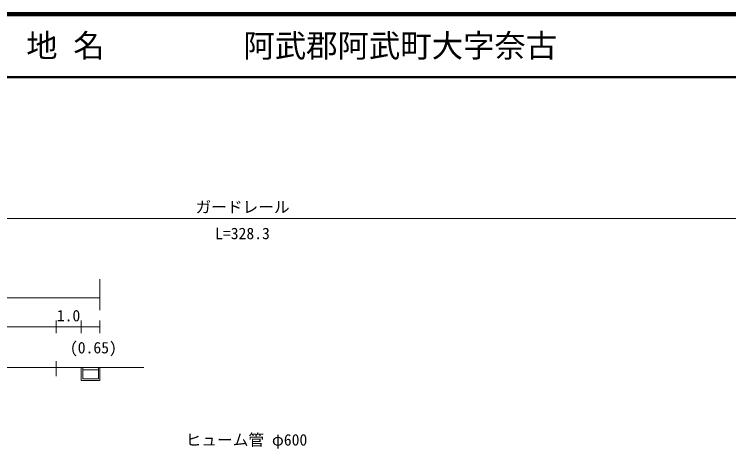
# Model space of a CAD drawing. Units: millimetres, scale not verified. Extents: x 40000 to 680000, y 20000 to 380000.
# Drawn here: x 368476 to 482380, y 310781 to 380000 of the extents above; entities that cross this region are included whole.
import ezdxf
from ezdxf.enums import TextEntityAlignment as Align

# ---------------------------------------------------------------- set-up
doc = ezdxf.new("R2010")
doc.units = ezdxf.units.MM
doc.header["$LTSCALE"] = 1000
for name, color, linetype, lineweight in [('M-TTL', 7, 'Continuous', 13), ('M-TTL-LINE', 7, 'Continuous', 13), ('M-TTL-TXT', 2, 'Continuous', 13)]:
    doc.layers.add(name, color=color, linetype=linetype, lineweight=lineweight)
doc.styles.add('ＭＳ ゴシック', font='')
doc.styles.get('ＭＳ ゴシック').set_extended_font_data('MS Gothic')

msp = doc.modelspace()

# ---------------------------------------------------------------- linework, layer by layer
at = {"layer": 'M-TTL', "color": 2, "lineweight": 140}
msp.add_line((680000, 380000), (40000, 380000), dxfattribs=at)
at = {"layer": 'M-TTL'}
for p, q in [((244308, 347474), (565126, 347474)), ((382130, 332843), (382128, 337800)), ((337129, 334833), (382129, 334833)), ((375131, 329173), (375130, 331194)), ((379131, 329174), (379130, 331195)), ((382131, 329175), (382130, 331196)), ((358110, 330176), (375130, 330176)), ((375130, 330176), (379130, 330176)), ((379130, 330176), (382130, 330176)), ((375156, 322314), (375156, 324709)), ((383632, 323703), (335640, 323703)), ((379156, 323703), (379156, 321644)), ((379406, 323703), (379406, 321925)), ((381882, 323703), (381882, 321926)), ((382132, 323703), (382132, 321645)), ((389150, 323694), (383632, 323703)), ((381882, 323365), (379406, 323364)), ((382132, 321645), (379156, 321644)), ((381882, 321926), (379406, 321925))]:
    msp.add_line(p, q, dxfattribs=at)
at = {"layer": 'M-TTL-LINE', "lineweight": 50}
msp.add_line((40000, 370000), (680000, 370000), dxfattribs=at)

# ---------------------------------------------------------------- texts
at = {"layer": 'M-TTL', "style": 'ＭＳ ゴシック'}
for s, p in [('ガードレール', (397370, 349287)), ('L=328.3', (400495, 345084)), ('ヒューム管 φ600', (395806, 312196))]:
    msp.add_text(s, height=1833, dxfattribs=at).set_placement(p, align=Align.MIDDLE_LEFT)
for s, p in [('1.0', (375256, 330524)), ('(0.65)', (377345, 325418))]:
    msp.add_text(s, height=1833, rotation=0.015, dxfattribs=at).set_placement(p, align=Align.BOTTOM_LEFT)
at = {"layer": 'M-TTL-TXT', "color": 7, "style": 'ＭＳ ゴシック'}
for s, p in [('地 名', (370380, 375000)), ('阿武郡阿武町大字奈古', (405024, 375000))]:
    msp.add_text(s, height=3666, dxfattribs=at).set_placement(p, align=Align.MIDDLE_LEFT)

doc.saveas('drawing.dxf')
